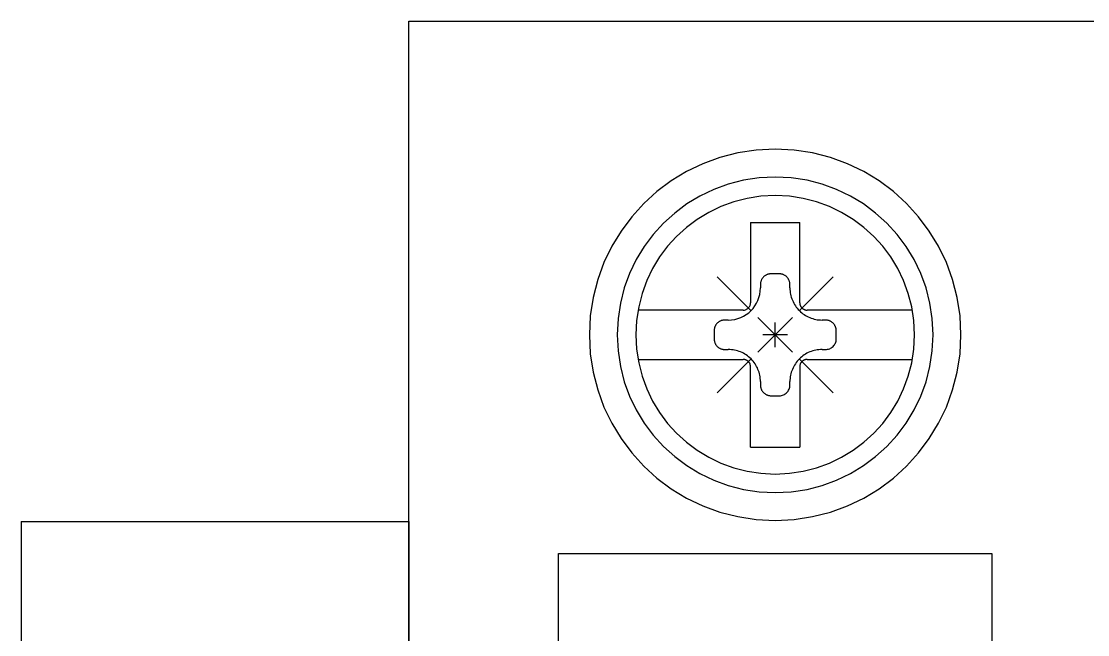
# Model space of a CAD drawing. Header units: millimetres. Extents: x 173893 to 258446, y -176540 to -123824.
# Drawn here: x 199010.47 to 199036.61, y -139255.72 to -139240.66 of the extents above; entities that cross this region are included whole.
import ezdxf

# ---------------------------------------------------------------- set-up
doc = ezdxf.new("R2010")
doc.units = ezdxf.units.MM
doc.header["$LTSCALE"] = 3
doc.layers.add('1', color=3, linetype='Continuous')

msp = doc.modelspace()

# ---------------------------------------------------------------- linework, layer by layer
for p, q in [((199019.965, -139320.141), (199019.965, -139240.659)), ((199019.965, -139240.659), (199037.937, -139240.659)), ((199028.951, -139243.798), (199028.485, -139243.822)), ((199029.417, -139243.822), (199028.951, -139243.798)), ((199028.951, -139243.798), (199028.951, -139243.798)), ((199027.596, -139244.003), (199027.178, -139244.156)), ((199028.033, -139243.891), (199027.596, -139244.003)), ((199028.485, -139243.822), (199028.033, -139243.891)), ((199029.87, -139243.891), (199029.417, -139243.822)), ((199030.306, -139244.003), (199029.87, -139243.891)), ((199030.725, -139244.156), (199030.306, -139244.003)), ((199027.178, -139244.156), (199026.779, -139244.348)), ((199031.123, -139244.348), (199030.725, -139244.156)), ((199026.404, -139244.576), (199026.053, -139244.838)), ((199026.779, -139244.348), (199026.404, -139244.576)), ((199028.171, -139244.56), (199027.8, -139244.656)), ((199028.555, -139244.501), (199028.171, -139244.56)), ((199028.951, -139244.482), (199028.555, -139244.501)), ((199029.347, -139244.501), (199028.951, -139244.482)), ((199028.951, -139244.482), (199028.951, -139244.482)), ((199029.732, -139244.56), (199029.347, -139244.501)), ((199030.103, -139244.656), (199029.732, -139244.56)), ((199031.499, -139244.576), (199031.123, -139244.348)), ((199031.849, -139244.838), (199031.499, -139244.576)), ((199026.053, -139244.838), (199025.73, -139245.133)), ((199027.444, -139244.786), (199027.105, -139244.949)), ((199027.8, -139244.656), (199027.444, -139244.786)), ((199030.459, -139244.786), (199030.103, -139244.656)), ((199030.797, -139244.949), (199030.459, -139244.786)), ((199032.173, -139245.133), (199031.849, -139244.838)), ((199027.105, -139244.949), (199026.786, -139245.143)), ((199027.935, -139245.091), (199027.621, -139245.206)), ((199028.262, -139245.007), (199027.935, -139245.091)), ((199028.602, -139244.955), (199028.262, -139245.007)), ((199028.951, -139244.937), (199028.602, -139244.955)), ((199029.301, -139244.955), (199028.951, -139244.937)), ((199028.951, -139244.937), (199028.951, -139244.937)), ((199029.64, -139245.007), (199029.301, -139244.955)), ((199029.967, -139245.091), (199029.64, -139245.007)), ((199030.281, -139245.206), (199029.967, -139245.091)), ((199031.116, -139245.143), (199030.797, -139244.949)), ((199025.73, -139245.133), (199025.435, -139245.456)), ((199026.488, -139245.366), (199026.213, -139245.616)), ((199026.786, -139245.143), (199026.488, -139245.366)), ((199027.322, -139245.35), (199027.041, -139245.521)), ((199027.621, -139245.206), (199027.322, -139245.35)), ((199030.58, -139245.35), (199030.281, -139245.206)), ((199030.862, -139245.521), (199030.58, -139245.35)), ((199031.415, -139245.366), (199031.116, -139245.143)), ((199031.69, -139245.616), (199031.415, -139245.366)), ((199032.467, -139245.456), (199032.173, -139245.133)), ((199025.435, -139245.456), (199025.173, -139245.807)), ((199026.213, -139245.616), (199025.963, -139245.891)), ((199027.041, -139245.521), (199026.777, -139245.717)), ((199028.348, -139245.597), (199028.348, -139247.569)), ((199028.348, -139245.597), (199029.555, -139245.597)), ((199029.555, -139247.569), (199029.555, -139245.597)), ((199031.125, -139245.717), (199030.862, -139245.521)), ((199031.94, -139245.891), (199031.69, -139245.616)), ((199032.729, -139245.807), (199032.467, -139245.456)), ((199025.173, -139245.807), (199024.945, -139246.182)), ((199025.963, -139245.891), (199025.74, -139246.189)), ((199026.777, -139245.717), (199026.535, -139245.938)), ((199031.368, -139245.938), (199031.125, -139245.717)), ((199032.163, -139246.189), (199031.94, -139245.891)), ((199032.958, -139246.182), (199032.729, -139245.807)), ((199026.535, -139245.938), (199026.314, -139246.181)), ((199031.588, -139246.181), (199031.368, -139245.938)), ((199024.945, -139246.182), (199024.753, -139246.581)), ((199025.74, -139246.189), (199025.546, -139246.508)), ((199026.314, -139246.181), (199026.118, -139246.444)), ((199031.785, -139246.444), (199031.588, -139246.181)), ((199032.357, -139246.508), (199032.163, -139246.189)), ((199033.15, -139246.581), (199032.958, -139246.182)), ((199024.753, -139246.581), (199024.6, -139246.999)), ((199025.546, -139246.508), (199025.383, -139246.847)), ((199026.118, -139246.444), (199025.946, -139246.725)), ((199031.956, -139246.725), (199031.785, -139246.444)), ((199032.52, -139246.847), (199032.357, -139246.508)), ((199033.303, -139246.999), (199033.15, -139246.581)), ((199025.383, -139246.847), (199025.252, -139247.203)), ((199025.946, -139246.725), (199025.803, -139247.024)), ((199027.529, -139246.932), (199028.348, -139247.751)), ((199028.649, -139246.954), (199028.641, -139246.964)), ((199028.657, -139246.944), (199028.649, -139246.954)), ((199028.666, -139246.935), (199028.657, -139246.944)), ((199028.676, -139246.926), (199028.666, -139246.935)), ((199028.666, -139246.935), (199028.666, -139246.935)), ((199028.685, -139246.917), (199028.676, -139246.926)), ((199028.696, -139246.909), (199028.685, -139246.917)), ((199028.706, -139246.902), (199028.696, -139246.909)), ((199028.717, -139246.895), (199028.706, -139246.902)), ((199028.728, -139246.889), (199028.717, -139246.895)), ((199028.74, -139246.883), (199028.728, -139246.889)), ((199028.751, -139246.878), (199028.74, -139246.883)), ((199028.763, -139246.873), (199028.751, -139246.878)), ((199028.775, -139246.869), (199028.763, -139246.873)), ((199028.788, -139246.866), (199028.775, -139246.869)), ((199028.8, -139246.863), (199028.788, -139246.866)), ((199028.813, -139246.861), (199028.8, -139246.863)), ((199028.826, -139246.859), (199028.813, -139246.861)), ((199028.839, -139246.858), (199028.826, -139246.859)), ((199028.852, -139246.858), (199028.839, -139246.858)), ((199029.051, -139246.858), (199028.852, -139246.858)), ((199028.852, -139246.858), (199028.852, -139246.858)), ((199029.064, -139246.858), (199029.051, -139246.858)), ((199029.077, -139246.859), (199029.064, -139246.858)), ((199029.09, -139246.861), (199029.077, -139246.859)), ((199029.102, -139246.863), (199029.09, -139246.861)), ((199029.115, -139246.866), (199029.102, -139246.863)), ((199029.127, -139246.869), (199029.115, -139246.866)), ((199029.139, -139246.873), (199029.127, -139246.869)), ((199029.151, -139246.878), (199029.139, -139246.873)), ((199029.163, -139246.883), (199029.151, -139246.878)), ((199029.174, -139246.889), (199029.163, -139246.883)), ((199029.186, -139246.895), (199029.174, -139246.889)), ((199029.197, -139246.902), (199029.186, -139246.895)), ((199029.207, -139246.909), (199029.197, -139246.902)), ((199029.217, -139246.917), (199029.207, -139246.909)), ((199029.227, -139246.926), (199029.217, -139246.917)), ((199029.237, -139246.935), (199029.227, -139246.926)), ((199029.245, -139246.944), (199029.237, -139246.935)), ((199029.237, -139246.935), (199029.237, -139246.935)), ((199029.254, -139246.954), (199029.245, -139246.944)), ((199029.262, -139246.964), (199029.254, -139246.954)), ((199029.555, -139247.751), (199030.374, -139246.932)), ((199032.1, -139247.024), (199031.956, -139246.725)), ((199032.65, -139247.203), (199032.52, -139246.847)), ((199024.6, -139246.999), (199024.488, -139247.436)), ((199025.252, -139247.203), (199025.157, -139247.574)), ((199025.803, -139247.024), (199025.688, -139247.338)), ((199028.585, -139247.285), (199028.589, -139247.205)), ((199028.59, -139247.107), (199028.589, -139247.12)), ((199028.589, -139247.12), (199028.589, -139247.205)), ((199028.591, -139247.094), (199028.59, -139247.107)), ((199028.592, -139247.081), (199028.591, -139247.094)), ((199028.594, -139247.069), (199028.592, -139247.081)), ((199028.597, -139247.056), (199028.594, -139247.069)), ((199028.601, -139247.044), (199028.597, -139247.056)), ((199028.604, -139247.032), (199028.601, -139247.044)), ((199028.609, -139247.02), (199028.604, -139247.032)), ((199028.614, -139247.008), (199028.609, -139247.02)), ((199028.62, -139246.997), (199028.614, -139247.008)), ((199028.626, -139246.985), (199028.62, -139246.997)), ((199028.633, -139246.975), (199028.626, -139246.985)), ((199028.641, -139246.964), (199028.633, -139246.975)), ((199029.269, -139246.975), (199029.262, -139246.964)), ((199029.276, -139246.985), (199029.269, -139246.975)), ((199029.282, -139246.997), (199029.276, -139246.985)), ((199029.288, -139247.008), (199029.282, -139246.997)), ((199029.293, -139247.02), (199029.288, -139247.008)), ((199029.298, -139247.032), (199029.293, -139247.02)), ((199029.302, -139247.044), (199029.298, -139247.032)), ((199029.305, -139247.056), (199029.302, -139247.044)), ((199029.308, -139247.069), (199029.305, -139247.056)), ((199029.31, -139247.081), (199029.308, -139247.069)), ((199029.312, -139247.094), (199029.31, -139247.081)), ((199029.313, -139247.107), (199029.312, -139247.094)), ((199029.313, -139247.12), (199029.313, -139247.107)), ((199029.313, -139247.205), (199029.313, -139247.12)), ((199029.313, -139247.12), (199029.313, -139247.12)), ((199029.313, -139247.205), (199029.313, -139247.205)), ((199029.313, -139247.205), (199029.314, -139247.244)), ((199032.215, -139247.338), (199032.1, -139247.024)), ((199032.745, -139247.574), (199032.65, -139247.203)), ((199033.415, -139247.436), (199033.303, -139246.999)), ((199024.488, -139247.436), (199024.418, -139247.888)), ((199025.688, -139247.338), (199025.604, -139247.666)), ((199028.527, -139247.511), (199028.554, -139247.439)), ((199028.554, -139247.439), (199028.573, -139247.363)), ((199028.573, -139247.363), (199028.585, -139247.285)), ((199029.314, -139247.244), (199029.317, -139247.283)), ((199029.317, -139247.283), (199029.322, -139247.321)), ((199029.322, -139247.321), (199029.329, -139247.359)), ((199029.329, -139247.359), (199029.337, -139247.397)), ((199029.337, -139247.397), (199029.347, -139247.434)), ((199029.347, -139247.434), (199029.359, -139247.47)), ((199029.359, -139247.47), (199029.373, -139247.506)), ((199032.299, -139247.666), (199032.215, -139247.338)), ((199033.484, -139247.888), (199033.415, -139247.436)), ((199025.157, -139247.574), (199025.098, -139247.958)), ((199025.604, -139247.666), (199025.552, -139248.005)), ((199028.202, -139247.747), (199028.22, -139247.742)), ((199028.22, -139247.742), (199028.237, -139247.736)), ((199028.237, -139247.736), (199028.252, -139247.729)), ((199028.252, -139247.729), (199028.267, -139247.719)), ((199028.267, -139247.719), (199028.281, -139247.709)), ((199028.281, -139247.709), (199028.295, -139247.697)), ((199028.295, -139247.697), (199028.306, -139247.684)), ((199028.306, -139247.684), (199028.317, -139247.67)), ((199028.317, -139247.67), (199028.326, -139247.655)), ((199028.326, -139247.655), (199028.334, -139247.639)), ((199028.334, -139247.639), (199028.34, -139247.622)), ((199028.34, -139247.622), (199028.344, -139247.605)), ((199028.344, -139247.605), (199028.347, -139247.587)), ((199028.347, -139247.587), (199028.348, -139247.569)), ((199028.359, -139247.762), (199028.409, -139247.706)), ((199028.409, -139247.706), (199028.455, -139247.645)), ((199028.455, -139247.645), (199028.494, -139247.58)), ((199028.494, -139247.58), (199028.527, -139247.511)), ((199029.373, -139247.506), (199029.389, -139247.541)), ((199029.389, -139247.541), (199029.406, -139247.576)), ((199029.406, -139247.576), (199029.425, -139247.609)), ((199029.425, -139247.609), (199029.446, -139247.642)), ((199029.446, -139247.642), (199029.468, -139247.673)), ((199029.468, -139247.673), (199029.492, -139247.704)), ((199029.492, -139247.704), (199029.517, -139247.733)), ((199029.517, -139247.733), (199029.544, -139247.762)), ((199029.555, -139247.569), (199029.555, -139247.569)), ((199029.555, -139247.569), (199029.555, -139247.577)), ((199029.555, -139247.577), (199029.555, -139247.586)), ((199029.555, -139247.586), (199029.556, -139247.595)), ((199029.556, -139247.595), (199029.558, -139247.604)), ((199029.558, -139247.604), (199029.56, -139247.613)), ((199029.56, -139247.613), (199029.562, -139247.621)), ((199029.562, -139247.621), (199029.565, -139247.63)), ((199029.565, -139247.63), (199029.568, -139247.638)), ((199029.568, -139247.638), (199029.572, -139247.646)), ((199029.572, -139247.646), (199029.576, -139247.654)), ((199029.576, -139247.654), (199029.58, -139247.662)), ((199029.58, -139247.662), (199029.585, -139247.67)), ((199029.585, -139247.67), (199029.59, -139247.677)), ((199029.59, -139247.677), (199029.596, -139247.684)), ((199029.596, -139247.684), (199029.602, -139247.691)), ((199029.602, -139247.691), (199029.608, -139247.697)), ((199029.608, -139247.697), (199029.608, -139247.697)), ((199029.608, -139247.697), (199029.614, -139247.703)), ((199029.614, -139247.703), (199029.621, -139247.709)), ((199029.621, -139247.709), (199029.628, -139247.715)), ((199029.628, -139247.715), (199029.636, -139247.72)), ((199029.636, -139247.72), (199029.643, -139247.725)), ((199029.643, -139247.725), (199029.651, -139247.729)), ((199029.651, -139247.729), (199029.659, -139247.733)), ((199029.659, -139247.733), (199029.667, -139247.737)), ((199029.667, -139247.737), (199029.675, -139247.74)), ((199029.675, -139247.74), (199029.684, -139247.743)), ((199029.684, -139247.743), (199029.692, -139247.745)), ((199032.351, -139248.005), (199032.299, -139247.666)), ((199032.804, -139247.958), (199032.745, -139247.574)), ((199024.418, -139247.888), (199024.395, -139248.354)), ((199025.098, -139247.958), (199025.079, -139248.354)), ((199028.166, -139247.751), (199025.588, -139247.751)), ((199027.641, -139248.003), (199027.629, -139248.007)), ((199027.653, -139248), (199027.641, -139248.003)), ((199027.666, -139247.997), (199027.653, -139248)), ((199027.678, -139247.995), (199027.666, -139247.997)), ((199027.691, -139247.993), (199027.678, -139247.995)), ((199027.704, -139247.993), (199027.691, -139247.993)), ((199027.717, -139247.992), (199027.704, -139247.993)), ((199027.802, -139247.992), (199027.717, -139247.992)), ((199027.717, -139247.992), (199027.717, -139247.992)), ((199027.802, -139247.992), (199027.882, -139247.988)), ((199027.802, -139247.992), (199027.802, -139247.992)), ((199027.882, -139247.988), (199027.961, -139247.976)), ((199027.961, -139247.976), (199028.036, -139247.957)), ((199028.036, -139247.957), (199028.108, -139247.93)), ((199028.108, -139247.93), (199028.177, -139247.897)), ((199028.166, -139247.751), (199028.184, -139247.75)), ((199028.166, -139247.751), (199028.166, -139247.751)), ((199028.177, -139247.897), (199028.242, -139247.858)), ((199028.184, -139247.75), (199028.202, -139247.747)), ((199028.242, -139247.858), (199028.303, -139247.812)), ((199028.303, -139247.812), (199028.359, -139247.762)), ((199028.525, -139247.928), (199029.378, -139248.781)), ((199028.525, -139248.781), (199029.378, -139247.928)), ((199029.544, -139247.762), (199029.544, -139247.762)), ((199029.544, -139247.762), (199029.572, -139247.788)), ((199029.572, -139247.788), (199029.602, -139247.814)), ((199029.602, -139247.814), (199029.632, -139247.838)), ((199029.632, -139247.838), (199029.664, -139247.86)), ((199029.664, -139247.86), (199029.696, -139247.88)), ((199029.692, -139247.745), (199029.701, -139247.747)), ((199029.696, -139247.88), (199029.73, -139247.899)), ((199029.701, -139247.747), (199029.71, -139247.749)), ((199029.71, -139247.749), (199029.719, -139247.75)), ((199029.719, -139247.75), (199029.728, -139247.75)), ((199029.728, -139247.75), (199029.737, -139247.751)), ((199029.73, -139247.899), (199029.764, -139247.917)), ((199032.315, -139247.751), (199029.737, -139247.751)), ((199029.764, -139247.917), (199029.799, -139247.932)), ((199029.799, -139247.932), (199029.835, -139247.946)), ((199029.835, -139247.946), (199029.872, -139247.958)), ((199029.872, -139247.958), (199029.909, -139247.968)), ((199029.909, -139247.968), (199029.946, -139247.977)), ((199029.946, -139247.977), (199029.984, -139247.984)), ((199029.984, -139247.984), (199030.023, -139247.988)), ((199030.023, -139247.988), (199030.062, -139247.991)), ((199030.062, -139247.991), (199030.101, -139247.992)), ((199030.185, -139247.992), (199030.101, -139247.992)), ((199030.198, -139247.993), (199030.185, -139247.992)), ((199030.211, -139247.993), (199030.198, -139247.993)), ((199030.224, -139247.995), (199030.211, -139247.993)), ((199030.237, -139247.997), (199030.224, -139247.995)), ((199030.249, -139248), (199030.237, -139247.997)), ((199030.262, -139248.003), (199030.249, -139248)), ((199030.274, -139248.007), (199030.262, -139248.003)), ((199032.824, -139248.354), (199032.804, -139247.958)), ((199033.508, -139248.354), (199033.484, -139247.888)), ((199025.552, -139248.005), (199025.534, -139248.354)), ((199027.456, -139248.229), (199027.455, -139248.242)), ((199027.455, -139248.242), (199027.455, -139248.255)), ((199027.455, -139248.255), (199027.455, -139248.454)), ((199027.458, -139248.216), (199027.456, -139248.229)), ((199027.46, -139248.203), (199027.458, -139248.216)), ((199027.463, -139248.191), (199027.46, -139248.203)), ((199027.466, -139248.178), (199027.463, -139248.191)), ((199027.47, -139248.166), (199027.466, -139248.178)), ((199027.475, -139248.154), (199027.47, -139248.166)), ((199027.48, -139248.142), (199027.475, -139248.154)), ((199027.486, -139248.131), (199027.48, -139248.142)), ((199027.492, -139248.12), (199027.486, -139248.131)), ((199027.499, -139248.109), (199027.492, -139248.12)), ((199027.506, -139248.098), (199027.499, -139248.109)), ((199027.514, -139248.088), (199027.506, -139248.098)), ((199027.523, -139248.078), (199027.514, -139248.088)), ((199027.532, -139248.069), (199027.523, -139248.078)), ((199027.541, -139248.06), (199027.532, -139248.069)), ((199027.532, -139248.069), (199027.532, -139248.069)), ((199027.551, -139248.052), (199027.541, -139248.06)), ((199027.561, -139248.044), (199027.551, -139248.052)), ((199027.572, -139248.036), (199027.561, -139248.044)), ((199027.582, -139248.029), (199027.572, -139248.036)), ((199027.593, -139248.023), (199027.582, -139248.029)), ((199027.605, -139248.017), (199027.593, -139248.023)), ((199027.617, -139248.012), (199027.605, -139248.017)), ((199027.629, -139248.007), (199027.617, -139248.012)), ((199028.951, -139248.656), (199028.951, -139248.053)), ((199030.286, -139248.012), (199030.274, -139248.007)), ((199030.297, -139248.017), (199030.286, -139248.012)), ((199030.309, -139248.023), (199030.297, -139248.017)), ((199030.32, -139248.029), (199030.309, -139248.023)), ((199030.331, -139248.036), (199030.32, -139248.029)), ((199030.341, -139248.044), (199030.331, -139248.036)), ((199030.352, -139248.052), (199030.341, -139248.044)), ((199030.362, -139248.06), (199030.352, -139248.052)), ((199030.371, -139248.069), (199030.362, -139248.06)), ((199030.38, -139248.078), (199030.371, -139248.069)), ((199030.371, -139248.069), (199030.371, -139248.069)), ((199030.388, -139248.088), (199030.38, -139248.078)), ((199030.396, -139248.098), (199030.388, -139248.088)), ((199030.404, -139248.109), (199030.396, -139248.098)), ((199030.411, -139248.12), (199030.404, -139248.109)), ((199030.417, -139248.131), (199030.411, -139248.12)), ((199030.423, -139248.142), (199030.417, -139248.131)), ((199030.428, -139248.154), (199030.423, -139248.142)), ((199030.432, -139248.166), (199030.428, -139248.154)), ((199030.436, -139248.178), (199030.432, -139248.166)), ((199030.44, -139248.191), (199030.436, -139248.178)), ((199030.443, -139248.203), (199030.44, -139248.191)), ((199030.445, -139248.216), (199030.443, -139248.203)), ((199030.447, -139248.229), (199030.445, -139248.216)), ((199030.447, -139248.242), (199030.447, -139248.229)), ((199030.448, -139248.255), (199030.447, -139248.242)), ((199030.448, -139248.454), (199030.448, -139248.255)), ((199030.448, -139248.255), (199030.448, -139248.255)), ((199032.369, -139248.354), (199032.351, -139248.005)), ((199024.395, -139248.354), (199024.395, -139248.354)), ((199024.395, -139248.354), (199024.418, -139248.82)), ((199025.079, -139248.354), (199025.079, -139248.354)), ((199025.079, -139248.354), (199025.098, -139248.75)), ((199025.534, -139248.354), (199025.534, -139248.354)), ((199025.534, -139248.354), (199025.552, -139248.704)), ((199027.455, -139248.454), (199027.455, -139248.454)), ((199027.455, -139248.454), (199027.455, -139248.467)), ((199027.455, -139248.467), (199027.456, -139248.48)), ((199027.456, -139248.48), (199027.458, -139248.493)), ((199027.458, -139248.493), (199027.46, -139248.505)), ((199027.46, -139248.505), (199027.463, -139248.518)), ((199027.463, -139248.518), (199027.466, -139248.53)), ((199029.253, -139248.354), (199028.65, -139248.354)), ((199030.436, -139248.532), (199030.443, -139248.507)), ((199030.443, -139248.507), (199030.446, -139248.481)), ((199030.446, -139248.481), (199030.448, -139248.454)), ((199032.351, -139248.704), (199032.369, -139248.354)), ((199032.369, -139248.354), (199032.369, -139248.354)), ((199032.804, -139248.75), (199032.824, -139248.354)), ((199032.824, -139248.354), (199032.824, -139248.354)), ((199033.484, -139248.82), (199033.508, -139248.354)), ((199033.508, -139248.354), (199033.508, -139248.354)), ((199025.098, -139248.75), (199025.157, -139249.135)), ((199025.552, -139248.704), (199025.604, -139249.043)), ((199027.466, -139248.53), (199027.47, -139248.542)), ((199027.47, -139248.542), (199027.475, -139248.554)), ((199027.475, -139248.554), (199027.48, -139248.566)), ((199027.48, -139248.566), (199027.486, -139248.578)), ((199027.486, -139248.578), (199027.492, -139248.589)), ((199027.492, -139248.589), (199027.499, -139248.6)), ((199027.499, -139248.6), (199027.506, -139248.61)), ((199027.506, -139248.61), (199027.514, -139248.62)), ((199027.514, -139248.62), (199027.523, -139248.63)), ((199027.523, -139248.63), (199027.532, -139248.64)), ((199027.532, -139248.64), (199027.532, -139248.64)), ((199027.532, -139248.64), (199027.541, -139248.649)), ((199027.541, -139248.649), (199027.551, -139248.657)), ((199027.551, -139248.657), (199027.561, -139248.665)), ((199027.561, -139248.665), (199027.572, -139248.672)), ((199027.572, -139248.672), (199027.582, -139248.679)), ((199027.582, -139248.679), (199027.593, -139248.685)), ((199027.593, -139248.685), (199027.605, -139248.691)), ((199027.605, -139248.691), (199027.617, -139248.697)), ((199027.617, -139248.697), (199027.629, -139248.701)), ((199027.629, -139248.701), (199027.641, -139248.705)), ((199027.641, -139248.705), (199027.653, -139248.708)), ((199027.653, -139248.708), (199027.666, -139248.711)), ((199027.666, -139248.711), (199027.678, -139248.713)), ((199027.678, -139248.713), (199027.691, -139248.715)), ((199027.691, -139248.715), (199027.704, -139248.716)), ((199027.704, -139248.716), (199027.717, -139248.717)), ((199027.717, -139248.717), (199027.802, -139248.717)), ((199027.841, -139248.717), (199027.802, -139248.717)), ((199027.88, -139248.72), (199027.841, -139248.717)), ((199027.918, -139248.725), (199027.88, -139248.72)), ((199027.956, -139248.732), (199027.918, -139248.725)), ((199027.994, -139248.74), (199027.956, -139248.732)), ((199028.031, -139248.75), (199027.994, -139248.74)), ((199028.067, -139248.762), (199028.031, -139248.75)), ((199028.103, -139248.776), (199028.067, -139248.762)), ((199028.138, -139248.792), (199028.103, -139248.776)), ((199029.799, -139248.776), (199029.764, -139248.792)), ((199029.835, -139248.762), (199029.799, -139248.776)), ((199029.872, -139248.75), (199029.835, -139248.762)), ((199029.909, -139248.74), (199029.872, -139248.75)), ((199029.946, -139248.732), (199029.909, -139248.74)), ((199029.984, -139248.725), (199029.946, -139248.732)), ((199030.023, -139248.72), (199029.984, -139248.725)), ((199030.062, -139248.717), (199030.023, -139248.72)), ((199030.101, -139248.717), (199030.062, -139248.717)), ((199030.101, -139248.717), (199030.185, -139248.717)), ((199030.101, -139248.717), (199030.101, -139248.717)), ((199030.185, -139248.717), (199030.212, -139248.715)), ((199030.185, -139248.717), (199030.185, -139248.717)), ((199030.212, -139248.715), (199030.238, -139248.711)), ((199030.238, -139248.711), (199030.263, -139248.705)), ((199030.263, -139248.705), (199030.288, -139248.696)), ((199030.288, -139248.696), (199030.31, -139248.685)), ((199030.31, -139248.685), (199030.332, -139248.672)), ((199030.332, -139248.672), (199030.352, -139248.656)), ((199030.352, -139248.656), (199030.371, -139248.64)), ((199030.371, -139248.64), (199030.388, -139248.621)), ((199030.388, -139248.621), (199030.403, -139248.601)), ((199030.403, -139248.601), (199030.416, -139248.579)), ((199030.416, -139248.579), (199030.427, -139248.556)), ((199030.427, -139248.556), (199030.436, -139248.532)), ((199032.299, -139249.043), (199032.351, -139248.704)), ((199032.745, -139249.135), (199032.804, -139248.75)), ((199024.418, -139248.82), (199024.487, -139249.273)), ((199025.588, -139248.958), (199028.166, -139248.958)), ((199025.604, -139249.043), (199025.688, -139249.37)), ((199027.529, -139249.777), (199028.348, -139248.958)), ((199028.173, -139248.809), (199028.138, -139248.792)), ((199028.175, -139248.958), (199028.166, -139248.958)), ((199028.206, -139248.828), (199028.173, -139248.809)), ((199028.184, -139248.959), (199028.175, -139248.958)), ((199028.192, -139248.96), (199028.184, -139248.959)), ((199028.201, -139248.962), (199028.192, -139248.96)), ((199028.21, -139248.963), (199028.201, -139248.962)), ((199028.239, -139248.849), (199028.206, -139248.828)), ((199028.219, -139248.966), (199028.21, -139248.963)), ((199028.227, -139248.969), (199028.219, -139248.966)), ((199028.235, -139248.972), (199028.227, -139248.969)), ((199028.243, -139248.975), (199028.235, -139248.972)), ((199028.27, -139248.871), (199028.239, -139248.849)), ((199028.251, -139248.979), (199028.243, -139248.975)), ((199028.259, -139248.984), (199028.251, -139248.979)), ((199028.267, -139248.989), (199028.259, -139248.984)), ((199028.274, -139248.994), (199028.267, -139248.989)), ((199028.301, -139248.895), (199028.27, -139248.871)), ((199028.281, -139248.999), (199028.274, -139248.994)), ((199028.288, -139249.005), (199028.281, -139248.999)), ((199028.295, -139249.011), (199028.288, -139249.005)), ((199028.301, -139249.018), (199028.295, -139249.011)), ((199028.295, -139249.011), (199028.295, -139249.011)), ((199028.33, -139248.92), (199028.301, -139248.895)), ((199028.307, -139249.025), (199028.301, -139249.018)), ((199028.312, -139249.032), (199028.307, -139249.025)), ((199028.317, -139249.039), (199028.312, -139249.032)), ((199028.322, -139249.046), (199028.317, -139249.039)), ((199028.326, -139249.054), (199028.322, -139249.046)), ((199028.359, -139248.947), (199028.33, -139248.92)), ((199028.386, -139248.975), (199028.359, -139248.947)), ((199028.359, -139248.947), (199028.359, -139248.947)), ((199028.411, -139249.005), (199028.386, -139248.975)), ((199028.435, -139249.035), (199028.411, -139249.005)), ((199028.457, -139249.067), (199028.435, -139249.035)), ((199029.468, -139249.035), (199029.446, -139249.067)), ((199029.492, -139249.005), (199029.468, -139249.035)), ((199029.517, -139248.975), (199029.492, -139249.005)), ((199029.544, -139248.947), (199029.517, -139248.975)), ((199029.572, -139248.92), (199029.544, -139248.947)), ((199029.544, -139248.947), (199029.544, -139248.947)), ((199029.555, -139248.958), (199030.374, -139249.777)), ((199029.602, -139248.895), (199029.572, -139248.92)), ((199029.58, -139249.046), (199029.576, -139249.054)), ((199029.585, -139249.039), (199029.58, -139249.046)), ((199029.59, -139249.032), (199029.585, -139249.039)), ((199029.596, -139249.025), (199029.59, -139249.032)), ((199029.602, -139249.018), (199029.596, -139249.025)), ((199029.632, -139248.871), (199029.602, -139248.895)), ((199029.608, -139249.011), (199029.602, -139249.018)), ((199029.614, -139249.005), (199029.608, -139249.011)), ((199029.608, -139249.011), (199029.608, -139249.011)), ((199029.621, -139248.999), (199029.614, -139249.005)), ((199029.628, -139248.994), (199029.621, -139248.999)), ((199029.636, -139248.989), (199029.628, -139248.994)), ((199029.664, -139248.849), (199029.632, -139248.871)), ((199029.643, -139248.984), (199029.636, -139248.989)), ((199029.651, -139248.979), (199029.643, -139248.984)), ((199029.659, -139248.975), (199029.651, -139248.979)), ((199029.667, -139248.972), (199029.659, -139248.975)), ((199029.696, -139248.828), (199029.664, -139248.849)), ((199029.675, -139248.969), (199029.667, -139248.972)), ((199029.684, -139248.966), (199029.675, -139248.969)), ((199029.692, -139248.963), (199029.684, -139248.966)), ((199029.701, -139248.962), (199029.692, -139248.963)), ((199029.73, -139248.809), (199029.696, -139248.828)), ((199029.71, -139248.96), (199029.701, -139248.962)), ((199029.719, -139248.959), (199029.71, -139248.96)), ((199029.728, -139248.958), (199029.719, -139248.959)), ((199029.737, -139248.958), (199029.728, -139248.958)), ((199029.764, -139248.792), (199029.73, -139248.809)), ((199029.737, -139248.958), (199029.737, -139248.958)), ((199029.737, -139248.958), (199032.315, -139248.958)), ((199032.215, -139249.37), (199032.299, -139249.043)), ((199033.415, -139249.273), (199033.484, -139248.82)), ((199024.487, -139249.273), (199024.6, -139249.709)), ((199025.157, -139249.135), (199025.252, -139249.506)), ((199028.33, -139249.062), (199028.326, -139249.054)), ((199028.334, -139249.07), (199028.33, -139249.062)), ((199028.337, -139249.079), (199028.334, -139249.07)), ((199028.34, -139249.087), (199028.337, -139249.079)), ((199028.342, -139249.096), (199028.34, -139249.087)), ((199028.344, -139249.104), (199028.342, -139249.096)), ((199028.346, -139249.113), (199028.344, -139249.104)), ((199028.347, -139249.122), (199028.346, -139249.113)), ((199028.348, -139249.131), (199028.347, -139249.122)), ((199028.348, -139249.14), (199028.348, -139249.131)), ((199028.348, -139249.14), (199028.348, -139249.14)), ((199028.348, -139251.112), (199028.348, -139249.14)), ((199028.478, -139249.1), (199028.457, -139249.067)), ((199028.496, -139249.133), (199028.478, -139249.1)), ((199028.514, -139249.167), (199028.496, -139249.133)), ((199028.529, -139249.203), (199028.514, -139249.167)), ((199028.543, -139249.238), (199028.529, -139249.203)), ((199028.555, -139249.275), (199028.543, -139249.238)), ((199028.565, -139249.312), (199028.555, -139249.275)), ((199028.574, -139249.349), (199028.565, -139249.312)), ((199029.337, -139249.312), (199029.329, -139249.349)), ((199029.347, -139249.275), (199029.337, -139249.312)), ((199029.359, -139249.238), (199029.347, -139249.275)), ((199029.373, -139249.203), (199029.359, -139249.238)), ((199029.389, -139249.167), (199029.373, -139249.203)), ((199029.406, -139249.133), (199029.389, -139249.167)), ((199029.425, -139249.1), (199029.406, -139249.133)), ((199029.446, -139249.067), (199029.425, -139249.1)), ((199029.556, -139249.113), (199029.555, -139249.122)), ((199029.555, -139249.122), (199029.555, -139249.131)), ((199029.555, -139249.131), (199029.555, -139249.14)), ((199029.555, -139249.14), (199029.555, -139251.112)), ((199029.558, -139249.104), (199029.556, -139249.113)), ((199029.56, -139249.096), (199029.558, -139249.104)), ((199029.562, -139249.087), (199029.56, -139249.096)), ((199029.565, -139249.079), (199029.562, -139249.087)), ((199029.568, -139249.07), (199029.565, -139249.079)), ((199029.572, -139249.062), (199029.568, -139249.07)), ((199029.576, -139249.054), (199029.572, -139249.062)), ((199032.65, -139249.506), (199032.745, -139249.135)), ((199033.303, -139249.709), (199033.415, -139249.273)), ((199025.252, -139249.506), (199025.383, -139249.862)), ((199025.688, -139249.37), (199025.803, -139249.684)), ((199028.581, -139249.387), (199028.574, -139249.349)), ((199028.585, -139249.426), (199028.581, -139249.387)), ((199028.588, -139249.465), (199028.585, -139249.426)), ((199028.589, -139249.504), (199028.588, -139249.465)), ((199028.589, -139249.504), (199028.589, -139249.589)), ((199028.589, -139249.504), (199028.589, -139249.504)), ((199029.314, -139249.465), (199029.313, -139249.504)), ((199029.313, -139249.589), (199029.313, -139249.504)), ((199029.317, -139249.426), (199029.314, -139249.465)), ((199029.322, -139249.387), (199029.317, -139249.426)), ((199029.329, -139249.349), (199029.322, -139249.387)), ((199032.1, -139249.684), (199032.215, -139249.37)), ((199032.52, -139249.862), (199032.65, -139249.506)), ((199024.6, -139249.709), (199024.753, -139250.128)), ((199025.803, -139249.684), (199025.946, -139249.983)), ((199028.589, -139249.589), (199028.589, -139249.589)), ((199028.589, -139249.589), (199028.59, -139249.601)), ((199028.59, -139249.601), (199028.591, -139249.614)), ((199028.591, -139249.614), (199028.592, -139249.627)), ((199028.592, -139249.627), (199028.594, -139249.64)), ((199028.594, -139249.64), (199028.597, -139249.652)), ((199028.597, -139249.652), (199028.601, -139249.665)), ((199028.601, -139249.665), (199028.604, -139249.677)), ((199028.604, -139249.677), (199028.609, -139249.689)), ((199028.609, -139249.689), (199028.614, -139249.701)), ((199028.614, -139249.701), (199028.62, -139249.712)), ((199028.62, -139249.712), (199028.626, -139249.723)), ((199028.626, -139249.723), (199028.633, -139249.734)), ((199028.633, -139249.734), (199028.641, -139249.745)), ((199028.641, -139249.745), (199028.649, -139249.755)), ((199028.649, -139249.755), (199028.657, -139249.765)), ((199028.657, -139249.765), (199028.666, -139249.774)), ((199028.666, -139249.774), (199028.666, -139249.774)), ((199028.666, -139249.774), (199028.676, -139249.783)), ((199028.676, -139249.783), (199028.685, -139249.791)), ((199028.685, -139249.791), (199028.696, -139249.799)), ((199028.696, -139249.799), (199028.706, -139249.807)), ((199028.706, -139249.807), (199028.717, -139249.814)), ((199028.717, -139249.814), (199028.728, -139249.82)), ((199028.728, -139249.82), (199028.74, -139249.826)), ((199028.74, -139249.826), (199028.751, -139249.831)), ((199028.751, -139249.831), (199028.763, -139249.835)), ((199029.129, -139249.839), (199029.153, -139249.83)), ((199029.153, -139249.83), (199029.176, -139249.819)), ((199029.176, -139249.819), (199029.197, -139249.806)), ((199029.197, -139249.806), (199029.218, -139249.791)), ((199029.218, -139249.791), (199029.236, -139249.774)), ((199029.236, -139249.774), (199029.253, -139249.755)), ((199029.253, -139249.755), (199029.268, -139249.735)), ((199029.268, -139249.735), (199029.282, -139249.713)), ((199029.282, -139249.713), (199029.293, -139249.691)), ((199029.293, -139249.691), (199029.301, -139249.666)), ((199029.301, -139249.666), (199029.308, -139249.641)), ((199029.308, -139249.641), (199029.312, -139249.615)), ((199029.312, -139249.615), (199029.313, -139249.589)), ((199031.956, -139249.983), (199032.1, -139249.684)), ((199033.15, -139250.128), (199033.303, -139249.709)), ((199025.383, -139249.862), (199025.546, -139250.2)), ((199025.946, -139249.983), (199026.118, -139250.265)), ((199028.763, -139249.835), (199028.775, -139249.84)), ((199028.775, -139249.84), (199028.788, -139249.843)), ((199028.788, -139249.843), (199028.8, -139249.846)), ((199028.8, -139249.846), (199028.813, -139249.848)), ((199028.813, -139249.848), (199028.826, -139249.85)), ((199028.826, -139249.85), (199028.839, -139249.851)), ((199028.839, -139249.851), (199028.852, -139249.851)), ((199028.852, -139249.851), (199029.051, -139249.851)), ((199029.051, -139249.851), (199029.078, -139249.85)), ((199029.051, -139249.851), (199029.051, -139249.851)), ((199029.078, -139249.85), (199029.104, -139249.846)), ((199029.104, -139249.846), (199029.129, -139249.839)), ((199031.785, -139250.265), (199031.956, -139249.983)), ((199032.357, -139250.2), (199032.52, -139249.862)), ((199024.753, -139250.128), (199024.945, -139250.526)), ((199025.546, -139250.2), (199025.74, -139250.52)), ((199026.118, -139250.265), (199026.314, -139250.528)), ((199031.588, -139250.528), (199031.785, -139250.265)), ((199032.163, -139250.52), (199032.357, -139250.2)), ((199032.958, -139250.526), (199033.15, -139250.128)), ((199024.945, -139250.526), (199025.173, -139250.902)), ((199025.74, -139250.52), (199025.963, -139250.818)), ((199026.314, -139250.528), (199026.535, -139250.771)), ((199031.368, -139250.771), (199031.588, -139250.528)), ((199031.94, -139250.818), (199032.163, -139250.52)), ((199032.729, -139250.902), (199032.958, -139250.526)), ((199025.963, -139250.818), (199026.213, -139251.093)), ((199026.535, -139250.771), (199026.777, -139250.991)), ((199031.125, -139250.991), (199031.368, -139250.771)), ((199031.69, -139251.093), (199031.94, -139250.818)), ((199025.173, -139250.902), (199025.435, -139251.252)), ((199026.213, -139251.093), (199026.488, -139251.343)), ((199026.777, -139250.991), (199027.041, -139251.188)), ((199028.348, -139251.112), (199029.555, -139251.112)), ((199030.862, -139251.188), (199031.125, -139250.991)), ((199031.415, -139251.343), (199031.69, -139251.093)), ((199032.467, -139251.252), (199032.729, -139250.902)), ((199025.435, -139251.252), (199025.729, -139251.576)), ((199026.488, -139251.343), (199026.786, -139251.566)), ((199027.041, -139251.188), (199027.322, -139251.359)), ((199027.322, -139251.359), (199027.621, -139251.503)), ((199030.281, -139251.503), (199030.58, -139251.359)), ((199030.58, -139251.359), (199030.862, -139251.188)), ((199031.116, -139251.566), (199031.415, -139251.343)), ((199032.173, -139251.576), (199032.467, -139251.252)), ((199025.729, -139251.576), (199026.053, -139251.87)), ((199026.786, -139251.566), (199027.105, -139251.76)), ((199027.621, -139251.503), (199027.935, -139251.618)), ((199027.935, -139251.618), (199028.262, -139251.702)), ((199029.64, -139251.702), (199029.967, -139251.618)), ((199029.967, -139251.618), (199030.281, -139251.503)), ((199030.797, -139251.76), (199031.116, -139251.566)), ((199031.849, -139251.87), (199032.173, -139251.576)), ((199026.053, -139251.87), (199026.404, -139252.132)), ((199027.105, -139251.76), (199027.444, -139251.923)), ((199027.444, -139251.923), (199027.8, -139252.053)), ((199028.262, -139251.702), (199028.602, -139251.754)), ((199028.602, -139251.754), (199028.951, -139251.772)), ((199028.951, -139251.772), (199029.301, -139251.754)), ((199028.951, -139251.772), (199028.951, -139251.772)), ((199029.301, -139251.754), (199029.64, -139251.702)), ((199030.103, -139252.053), (199030.459, -139251.923)), ((199030.459, -139251.923), (199030.797, -139251.76)), ((199031.499, -139252.132), (199031.849, -139251.87)), ((199026.404, -139252.132), (199026.779, -139252.361)), ((199027.8, -139252.053), (199028.171, -139252.149)), ((199028.171, -139252.149), (199028.555, -139252.207)), ((199029.347, -139252.207), (199029.732, -139252.149)), ((199029.732, -139252.149), (199030.103, -139252.053)), ((199031.123, -139252.361), (199031.499, -139252.132)), ((199026.779, -139252.361), (199027.178, -139252.553)), ((199028.555, -139252.207), (199028.951, -139252.227)), ((199028.951, -139252.227), (199029.347, -139252.207)), ((199028.951, -139252.227), (199028.951, -139252.227)), ((199030.725, -139252.553), (199031.123, -139252.361)), ((199027.178, -139252.553), (199027.596, -139252.706)), ((199027.596, -139252.706), (199028.033, -139252.818)), ((199029.869, -139252.818), (199030.306, -139252.706)), ((199030.306, -139252.706), (199030.725, -139252.553)), ((199028.033, -139252.818), (199028.485, -139252.887)), ((199028.485, -139252.887), (199028.951, -139252.911)), ((199028.951, -139252.911), (199029.417, -139252.887)), ((199028.951, -139252.911), (199028.951, -139252.911)), ((199029.417, -139252.887), (199029.869, -139252.818)), ((199023.636, -139256.961), (199023.636, -139253.721)), ((199023.636, -139253.721), (199034.267, -139253.721)), ((199034.267, -139253.721), (199034.267, -139256.961))]:
    msp.add_line(p, q)
at = {"layer": '1', "color": 7}
for p, q in [((199010.465, -139252.935), (199019.965, -139252.935)), ((199010.465, -139252.935), (199010.465, -139303.435)), ((199019.965, -139252.935), (199019.965, -139303.435))]:
    msp.add_line(p, q, dxfattribs=at)

doc.saveas('drawing.dxf')
